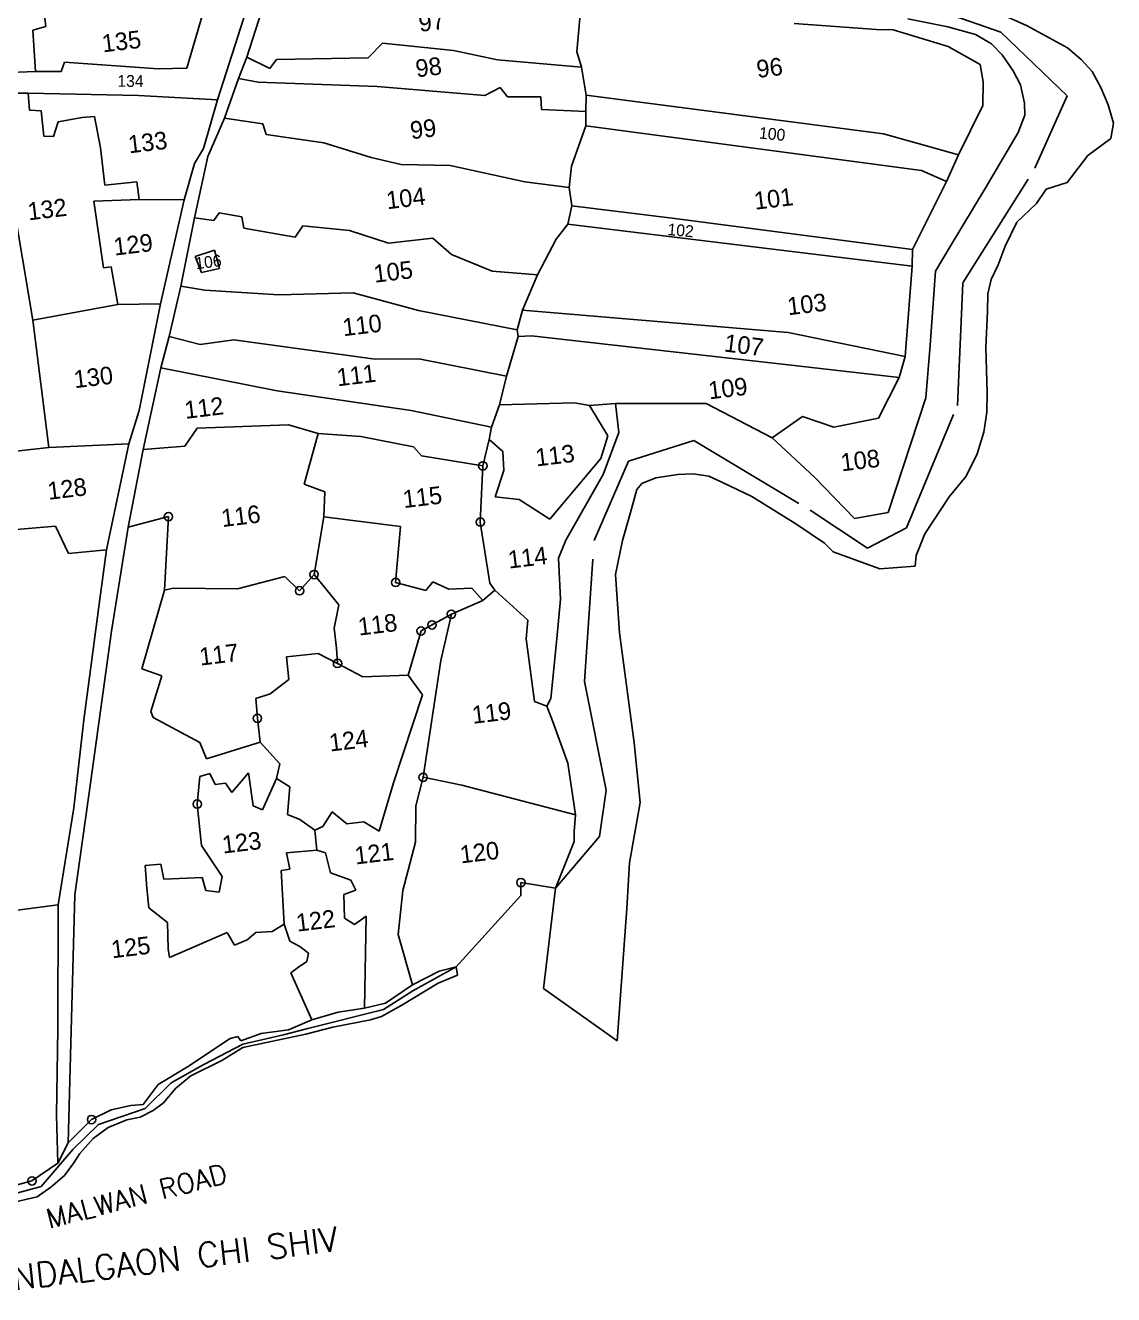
# Model space of a CAD drawing. Header units: metres. Extents: x 334876 to 338439, y 1782233 to 1785611.
# Drawn here: x 336814 to 337941, y 1782466 to 1783781 of the extents above; entities that cross this region are included whole.
import ezdxf
from ezdxf.enums import TextEntityAlignment as Align

# ---------------------------------------------------------------- set-up
doc = ezdxf.new("R2010")
doc.units = ezdxf.units.M
doc.header["$MEASUREMENT"] = 0
doc.linetypes.add('DASHDOT', pattern=[25.4, 12.7, -6.35, 0, -6.35])
for name, color, linetype in [('OFF', 1, 'Continuous'), ('POLY_PARCEL', 6, 'Continuous'), ('POLY_ROAD', 30, 'Continuous'), ('POLY_WATER', 4, 'Continuous'), ('TEXT_MAPOUT', 7, 'Continuous'), ('TEXT_PARCEL', 7, 'Continuous'), ('V_BOUND_LINE', 7, 'Continuous'), ('V_BOUND_STREAM_LINE', 7, 'DASHDOT')]:
    doc.layers.add(name, color=color, linetype=linetype)
doc.styles.get("Standard").update_dxf_attribs({"font": 'simplex.shx'})
doc.styles.add('TEXT_MAP', font='', dxfattribs={"height": 0.35})
doc.styles.get('TEXT_MAP').set_extended_font_data('Kruti Dev 050')

msp = doc.modelspace()

# ---------------------------------------------------------------- linework, layer by layer
for centre in [(337287.7, 1783324.6), (336962.1, 1783272), (337285.1, 1783266.4), (337113, 1783212), (337197.4, 1783203.9), (337097.9, 1783195.2), (337255.1, 1783170.9), (337223.7, 1783153.6), (337235.1, 1783159.9), (337137.2, 1783120), (337054.3, 1783063.1), (337225.9, 1783002), (336991.9, 1782974.2), (337327.1, 1782893), (336882.5, 1782647.5), (336820.8, 1782583.9)]:
    msp.add_circle(centre, 4.32)
at = {"layer": 'OFF'}
msp.add_line((337350.4, 1782783.3), (337426.9, 1782728.9), dxfattribs=at)
at = {"layer": 'OFF', "ltscale": 10}
msp.add_line((336858.4, 1782623.4), (336847.4, 1782602.4), dxfattribs=at)
at = {"layer": 'POLY_PARCEL'}
for p, q in [((336831.6, 1783808.5), (336835.1, 1783779.8)), ((336981.3, 1783736.4), (336999.6, 1783799.1)), ((337385.1, 1783753.4), (337388.1, 1783788.3)), ((336835.1, 1783779.8), (336821.7, 1783775.8)), ((336821.7, 1783775.8), (336824.5, 1783733.1)), ((337695.3, 1783776.7), (337610, 1783783)), ((337712.7, 1783776.3), (337695.3, 1783776.7)), ((337769.6, 1783759.1), (337712.7, 1783776.3)), ((337168.9, 1783747.2), (337183.7, 1783762.5)), ((337183.7, 1783762.5), (337257.2, 1783754.8)), ((337043.4, 1783747.8), (337067.2, 1783736.1)), ((337073.9, 1783745.5), (337168.9, 1783747.2)), ((337257.2, 1783754.8), (337302.8, 1783745.2)), ((337389.9, 1783737.5), (337385.1, 1783753.4)), ((337802.9, 1783740.5), (337769.6, 1783759.1)), ((336851, 1783733.1), (336854.4, 1783742.8)), ((336854.4, 1783742.8), (336951.6, 1783736)), ((336951.6, 1783736), (336981.3, 1783736.4)), ((337067.2, 1783736.1), (337073.9, 1783745.5)), ((337302.8, 1783745.2), (337389.9, 1783737.5)), ((337394.6, 1783708.5), (337389.9, 1783737.5)), ((337805.9, 1783722.4), (337802.9, 1783740.5)), ((336824.5, 1783733.1), (336789.7, 1783731.9)), ((336824.5, 1783733.1), (336851, 1783733.1)), ((337034.7, 1783725.8), (337055.2, 1783722.2)), ((337055.2, 1783722.2), (337178.2, 1783717.6)), ((337805.5, 1783697.9), (337805.9, 1783722.4)), ((336792.8, 1783710.6), (336817, 1783710.5)), ((336817, 1783710.5), (336818.1, 1783693.1)), ((336931.1, 1783708.3), (336817, 1783710.5)), ((337012.9, 1783703.7), (336931.1, 1783708.3)), ((337178.2, 1783717.6), (337289.9, 1783708.3)), ((337289.9, 1783708.3), (337305.7, 1783716.5)), ((337305.7, 1783716.5), (337313.1, 1783707)), ((337394.2, 1783691.6), (337394.6, 1783708.5)), ((337394.6, 1783708.5), (337702.5, 1783668.4)), ((337313.1, 1783707), (337347.7, 1783706.7)), ((337347.7, 1783706.7), (337348.6, 1783693.9)), ((337780.2, 1783646.9), (337805.5, 1783697.9)), ((336818.1, 1783693.1), (336830.3, 1783692.5)), ((336830.3, 1783692.5), (336832.9, 1783666.2)), ((336847.8, 1783681), (336872.9, 1783685.6)), ((336872.9, 1783685.6), (336885.4, 1783686.6)), ((336885.4, 1783686.6), (336891.8, 1783654.2)), ((337020.1, 1783684.7), (337059.7, 1783678.8)), ((337348.6, 1783693.9), (337394.2, 1783691.6)), ((337394.4, 1783676.7), (337394.2, 1783691.6)), ((336821.8, 1783475.7), (336789.2, 1783669.3)), ((336843.1, 1783665.9), (336847.8, 1783681)), ((337059.7, 1783678.8), (337063.4, 1783667.9)), ((337379.4, 1783635.1), (337394.4, 1783676.7)), ((337394.4, 1783676.7), (337742.1, 1783630.6)), ((337702.5, 1783668.4), (337780.2, 1783646.9)), ((336832.9, 1783666.2), (336843.1, 1783665.9)), ((337063.4, 1783667.9), (337123.1, 1783659.1)), ((337123.1, 1783659.1), (337172.1, 1783643.9)), ((336891.8, 1783654.2), (336896.1, 1783615.2)), ((337172.1, 1783643.9), (337203.3, 1783636.9)), ((337780.2, 1783646.9), (337767.8, 1783619.1)), ((337203.3, 1783636.9), (337253.9, 1783635.8)), ((337253.9, 1783635.8), (337331.1, 1783618.8)), ((337377.2, 1783612.9), (337379.4, 1783635.1)), ((337742.1, 1783630.6), (337767.8, 1783619.1)), ((336896.1, 1783615.2), (336929.4, 1783618.8)), ((336929.4, 1783618.8), (336931.7, 1783600.4)), ((337331.1, 1783618.8), (337377.2, 1783612.9)), ((337767.8, 1783619.1), (337732.7, 1783548.7)), ((337379.9, 1783594), (337377.2, 1783612.9)), ((336885, 1783598.8), (336931.7, 1783600.4)), ((336894.9, 1783529.9), (336885, 1783598.8)), ((336931.7, 1783600.4), (336978.4, 1783600.3)), ((337375.7, 1783575), (337379.9, 1783594)), ((337483.9, 1783581.1), (337379.9, 1783594)), ((337009.1, 1783578.9), (336989.2, 1783581.5)), ((337014.7, 1783586.6), (337009.1, 1783578.9)), ((337038, 1783582.4), (337014.7, 1783586.6)), ((337040.3, 1783570.8), (337038, 1783582.4)), ((337732.7, 1783548.7), (337483.9, 1783581.1)), ((337093.2, 1783561.5), (337040.3, 1783570.8)), ((337101.2, 1783573.4), (337093.2, 1783561.5)), ((337149.6, 1783568.4), (337101.2, 1783573.4)), ((337190, 1783555.3), (337149.6, 1783568.4)), ((337363.5, 1783559.4), (337375.7, 1783575)), ((337375.7, 1783575), (337732.4, 1783531.4)), ((337235.8, 1783560.4), (337190, 1783555.3)), ((337255.4, 1783543.4), (337235.8, 1783560.4)), ((337344.3, 1783522.5), (337363.5, 1783559.4)), ((337009.9, 1783548.2), (336989.9, 1783541.5)), ((336989.9, 1783541.5), (336996.2, 1783524.8)), ((337015.1, 1783529), (337009.9, 1783548.2)), ((337297.2, 1783526.2), (337255.4, 1783543.4)), ((337732.7, 1783548.7), (337732.4, 1783531.4)), ((336902.8, 1783530.8), (336894.9, 1783529.9)), ((336909.6, 1783491.9), (336902.8, 1783530.8)), ((336996.2, 1783524.8), (337015.1, 1783529)), ((337344.3, 1783522.5), (337297.2, 1783526.2)), ((337732.4, 1783531.4), (337725.2, 1783438)), ((336974.8, 1783510.7), (336999.8, 1783506.6)), ((337328.9, 1783486), (337344.3, 1783522.5)), ((336999.8, 1783506.6), (337076.6, 1783501.7)), ((337076.6, 1783501.7), (337153.5, 1783503.9)), ((337153.5, 1783503.9), (337221.1, 1783485.6)), ((336909.6, 1783491.9), (336821.8, 1783475.7)), ((336909.6, 1783491.9), (336953.9, 1783492.6)), ((337221.1, 1783485.6), (337323.3, 1783465.6)), ((337323.3, 1783465.6), (337328.9, 1783486)), ((337604, 1783462.8), (337328.9, 1783486)), ((336838.2, 1783343.5), (336821.8, 1783475.7)), ((336994.8, 1783450.2), (336962.9, 1783458.6)), ((337312.1, 1783417.4), (337324.2, 1783458.5)), ((337324.2, 1783458.5), (337323.3, 1783465.6)), ((337324.2, 1783458.5), (337338.1, 1783459.2)), ((337338.1, 1783459.2), (337607, 1783428.8)), ((337725.2, 1783438), (337604, 1783462.8)), ((337029.7, 1783455.3), (336994.8, 1783450.2)), ((337176.1, 1783435.2), (337029.7, 1783455.3)), ((337221.5, 1783435.5), (337176.1, 1783435.2)), ((337312.1, 1783417.4), (337221.5, 1783435.5)), ((337725.2, 1783438), (337719, 1783416)), ((337074.8, 1783402.4), (336954.4, 1783426.1)), ((337607, 1783428.8), (337719, 1783416)), ((337305.1, 1783387.9), (337312.1, 1783417.4)), ((337719, 1783416), (337697.4, 1783374)), ((337213.5, 1783381.8), (337074.8, 1783402.4)), ((337296.7, 1783364.6), (337213.5, 1783381.8)), ((337296.7, 1783364.6), (337305.1, 1783387.9)), ((337382.7, 1783390), (337305.1, 1783387.9)), ((337398, 1783387), (337382.7, 1783390)), ((337398, 1783387), (337425.1, 1783389.3)), ((337417.1, 1783355.6), (337398, 1783387)), ((337086.3, 1783367.2), (336991.7, 1783363.6)), ((337117.1, 1783358.2), (337086.3, 1783367.2)), ((337618.9, 1783375.8), (337587.2, 1783353.5)), ((337651.3, 1783364.8), (337618.9, 1783375.8)), ((337697.4, 1783374), (337651.3, 1783364.8)), ((336991.7, 1783363.6), (336979.2, 1783345.1)), ((337102.6, 1783305.7), (337117.1, 1783358.2)), ((337161.4, 1783355), (337117.1, 1783358.2)), ((337216, 1783344.2), (337161.4, 1783355)), ((337294.1, 1783351.8), (337296.7, 1783364.6)), ((337409.9, 1783332.1), (337417.1, 1783355.6)), ((336792, 1783338.4), (336838.2, 1783343.5)), ((336838.2, 1783343.5), (336921.2, 1783347.5)), ((336979.2, 1783345.1), (336935.9, 1783341.4)), ((337224.2, 1783335.1), (337216, 1783344.2)), ((337287.7, 1783324.6), (337294.1, 1783351.8)), ((337294.1, 1783351.8), (337308.5, 1783339.6)), ((337308.5, 1783339.6), (337309.5, 1783319.9)), ((337287.7, 1783324.6), (337224.2, 1783335.1)), ((337357, 1783269.4), (337409.9, 1783332.1)), ((337287.7, 1783324.6), (337285.1, 1783266.4)), ((337309.5, 1783319.9), (337300.6, 1783292.5)), ((337124, 1783297.8), (337102.6, 1783305.7)), ((337123.1, 1783271.7), (337124, 1783297.8)), ((337300.6, 1783292.5), (337325.3, 1783289.6)), ((337325.3, 1783289.6), (337357, 1783269.4)), ((336845.1, 1783262.1), (336804.7, 1783258.7)), ((336858.7, 1783233.9), (336845.1, 1783262.1)), ((336962.1, 1783272), (336920.4, 1783261.2)), ((336958, 1783195.7), (336962.1, 1783272)), ((337123.1, 1783271.7), (337113, 1783212)), ((337123.1, 1783271.7), (337202.6, 1783261.8)), ((337202.6, 1783261.8), (337197.4, 1783203.9)), ((337285.1, 1783266.4), (337294.8, 1783203)), ((336898, 1783237.7), (336858.7, 1783233.9)), ((337033.8, 1783197.3), (337082.8, 1783210.1)), ((337082.8, 1783210.1), (337097.9, 1783195.2)), ((337097.9, 1783195.2), (337113, 1783212)), ((337138.6, 1783180.6), (337113, 1783212)), ((336958, 1783195.7), (336934.5, 1783114.3)), ((336958, 1783195.7), (336967.4, 1783197.8)), ((336967.4, 1783197.8), (337033.8, 1783197.3)), ((337197.4, 1783203.9), (337228.6, 1783195.4)), ((337228.6, 1783195.4), (337236, 1783204.5)), ((337236, 1783204.5), (337252.6, 1783196.8)), ((337252.6, 1783196.8), (337276.3, 1783197.8)), ((337276.3, 1783197.8), (337287.6, 1783185.2)), ((337287.6, 1783185.2), (337300.1, 1783195.7)), ((337294.8, 1783203), (337300.1, 1783195.7)), ((337300.1, 1783195.7), (337334.4, 1783164.8)), ((337255.1, 1783170.9), (337287.6, 1783185.2)), ((337133.8, 1783156.6), (337138.6, 1783180.6)), ((337255.1, 1783170.9), (337223.7, 1783153.6)), ((337244.1, 1783123), (337255.1, 1783170.9)), ((337136, 1783135.7), (337133.8, 1783156.6)), ((337334.4, 1783164.8), (337332.6, 1783145.6)), ((337223.7, 1783153.6), (337210.3, 1783107.8)), ((337332.6, 1783145.6), (337341.2, 1783080.4)), ((337117, 1783130.4), (337084.5, 1783126.7)), ((337137.2, 1783120), (337117, 1783130.4)), ((337137.2, 1783120), (337136, 1783135.7)), ((337084.5, 1783126.7), (337086.8, 1783103.3)), ((337137.2, 1783120), (337163.6, 1783106.2)), ((337225.9, 1783002), (337244.1, 1783123)), ((336934.5, 1783114.3), (336955.2, 1783107)), ((336955.2, 1783107), (336944, 1783070)), ((337086.8, 1783103.3), (337067.5, 1783088.6)), ((337163.6, 1783106.2), (337210.3, 1783107.8)), ((337225.1, 1783087.4), (337210.3, 1783107.8)), ((337067.5, 1783088.6), (337052.6, 1783083.6)), ((337052.6, 1783083.6), (337054.3, 1783063.1)), ((337195.3, 1782996.3), (337225.1, 1783087.4)), ((337341.2, 1783080.4), (337353.9, 1783075.8)), ((336944, 1783070), (336946.2, 1783064)), ((336946.2, 1783064), (336994.6, 1783038.1)), ((337054.3, 1783063.1), (337057.1, 1783038.5)), ((336994.6, 1783038.1), (337001.4, 1783021)), ((337001.4, 1783021), (337057.1, 1783038.5)), ((337057.1, 1783038.5), (337077.6, 1783016)), ((337077.6, 1783016), (337074.1, 1783000.9)), ((336991.9, 1782974.2), (336994.7, 1783002.9)), ((336994.7, 1783002.9), (337005.1, 1783006.1)), ((337005.1, 1783006.1), (337010.4, 1782994.7)), ((337027.7, 1782986.3), (337045.1, 1783006.7)), ((337045.1, 1783006.7), (337050, 1782972.3)), ((337059.4, 1782968.4), (337074.1, 1783000.9)), ((337074.1, 1783000.9), (337088, 1782992.1)), ((337225.9, 1783002), (337218.3, 1782972.6)), ((337225.9, 1783002), (337266.1, 1782993.7)), ((337010.4, 1782994.7), (337021.1, 1782996)), ((337021.1, 1782996), (337027.7, 1782986.3)), ((337088, 1782992.1), (337085.3, 1782963.4)), ((337180.2, 1782946.1), (337195.3, 1782996.3)), ((337266.1, 1782993.7), (337383.7, 1782963.1)), ((336996.3, 1782931.3), (336991.9, 1782974.2)), ((337050, 1782972.3), (337059.4, 1782968.4)), ((337218.3, 1782972.6), (337217.8, 1782934.9)), ((337085.3, 1782963.4), (337098.3, 1782958.4)), ((337098.3, 1782958.4), (337113.7, 1782947.1)), ((337122.1, 1782951.1), (337131.6, 1782966.1)), ((337131.6, 1782966.1), (337146.9, 1782953.7)), ((337113.7, 1782947.1), (337122.1, 1782951.1)), ((337113.7, 1782947.1), (337115.8, 1782926.4)), ((337146.9, 1782953.7), (337164.5, 1782955.9)), ((337164.5, 1782955.9), (337180.2, 1782946.1)), ((337217.8, 1782934.9), (337204.7, 1782884.8)), ((337017.7, 1782899.2), (336996.3, 1782931.3)), ((337115.8, 1782926.4), (337084.3, 1782923.7)), ((337084.3, 1782923.7), (337087.9, 1782906.7)), ((337124.9, 1782923.7), (337115.8, 1782926.4)), ((337130.1, 1782903.1), (337124.9, 1782923.7)), ((336937.9, 1782910.5), (336954.4, 1782912.1)), ((336939.6, 1782887), (336937.9, 1782910.5)), ((336954.4, 1782912.1), (336957.5, 1782896.5)), ((337087.9, 1782906.7), (337078.7, 1782905.6)), ((337078.7, 1782905.6), (337082, 1782849.8)), ((336957.5, 1782896.5), (336996.9, 1782898.2)), ((336996.9, 1782898.2), (337000.8, 1782884.7)), ((337014.7, 1782882.9), (337017.7, 1782899.2)), ((337151.1, 1782895.4), (337130.1, 1782903.1)), ((337156.3, 1782885), (337151.1, 1782895.4)), ((336941.7, 1782866.7), (336939.6, 1782887)), ((337000.8, 1782884.7), (337014.7, 1782882.9)), ((337143.6, 1782880.7), (337156.3, 1782885)), ((337144.5, 1782856), (337143.6, 1782880.7)), ((337204.7, 1782884.8), (337199.9, 1782839.2)), ((336740.6, 1782855.7), (336847.8, 1782870)), ((336961, 1782851.6), (336941.7, 1782866.7)), ((337154.9, 1782849.5), (337144.5, 1782856)), ((337167, 1782858.1), (337154.9, 1782849.5)), ((337165.1, 1782762.8), (337167, 1782858.1)), ((336962, 1782824.3), (336961, 1782851.6)), ((337022.8, 1782841.4), (336963.1, 1782815.2)), ((337030.6, 1782828), (337022.8, 1782841.4)), ((337052.7, 1782841.2), (337043.5, 1782833.8)), ((337069.7, 1782842.4), (337052.7, 1782841.2)), ((337082, 1782849.8), (337069.7, 1782842.4)), ((337088, 1782832.3), (337082, 1782849.8)), ((337043.5, 1782833.8), (337030.6, 1782828)), ((337098.3, 1782826.9), (337088, 1782832.3)), ((337107, 1782819.8), (337098.3, 1782826.9)), ((337199.9, 1782839.2), (337214.8, 1782786.9)), ((336963.1, 1782815.2), (336962, 1782824.3)), ((337105.3, 1782811.1), (337107, 1782819.8)), ((337088.9, 1782799.4), (337096.7, 1782805.4)), ((337096.7, 1782805.4), (337105.3, 1782811.1)), ((337110.6, 1782750.7), (337088.9, 1782799.4))]:
    msp.add_line(p, q, dxfattribs=at)
at = {"layer": 'POLY_ROAD'}
for p, q in [((337012.9, 1783703.7), (337046.1, 1783807.2)), ((337058.4, 1783795.4), (337043.4, 1783747.8)), ((337043.4, 1783747.8), (337034.7, 1783725.8)), ((337034.7, 1783725.8), (337020.1, 1783684.7)), ((336998.3, 1783653.2), (337012.9, 1783703.7)), ((337020.1, 1783684.7), (337003, 1783645)), ((336989.2, 1783637.9), (336998.3, 1783653.2)), ((337003, 1783645), (336989.2, 1783581.5)), ((336978.4, 1783600.3), (336989.2, 1783637.9)), ((336953.9, 1783492.6), (336978.4, 1783600.3)), ((336989.2, 1783581.5), (336974.8, 1783510.7)), ((336974.8, 1783510.7), (336962.9, 1783458.6)), ((336931.7, 1783381.8), (336953.9, 1783492.6)), ((336962.9, 1783458.6), (336954.4, 1783426.1)), ((336954.4, 1783426.1), (336935.9, 1783341.4)), ((336921.2, 1783347.5), (336931.7, 1783381.8)), ((336898, 1783237.7), (336921.2, 1783347.5)), ((336935.9, 1783341.4), (336920.4, 1783261.2)), ((336920.4, 1783261.2), (336903.2, 1783153.3)), ((336891.1, 1783186.4), (336898, 1783237.7)), ((336874.5, 1783061.5), (336891.1, 1783186.4)), ((336903.2, 1783153.3), (336881.9, 1782998.4)), ((336864.1, 1782970.5), (336874.5, 1783061.5)), ((336881.9, 1782998.4), (336865.2, 1782880.2)), ((336847.8, 1782870), (336864.1, 1782970.5)), ((336865.2, 1782880.2), (336861.2, 1782726.7)), ((336847.7, 1782741.3), (336847.8, 1782870)), ((336846.1, 1782652.1), (336847.7, 1782741.3)), ((336861.2, 1782726.7), (336858.4, 1782623.4)), ((336847.4, 1782602.4), (336846.1, 1782652.1))]:
    msp.add_line(p, q, dxfattribs=at)
at = {"layer": 'POLY_WATER'}
for p, q in [((337851.5, 1783780.5), (337808.3, 1783799.8)), ((337728, 1783787.5), (337769.2, 1783779.4)), ((337769.2, 1783779.4), (337798, 1783771.4)), ((337893.1, 1783757.6), (337851.5, 1783780.5)), ((337798, 1783771.4), (337814.4, 1783761.6)), ((337814.4, 1783761.6), (337825.4, 1783750.3)), ((337825.4, 1783750.3), (337837, 1783733.8)), ((337907.2, 1783745.4), (337893.1, 1783757.6)), ((337837, 1783733.8), (337844.4, 1783719.4)), ((337918.7, 1783733.2), (337907.2, 1783745.4)), ((337927.8, 1783716.5), (337918.7, 1783733.2)), ((337844.4, 1783719.4), (337848.5, 1783700.3)), ((337935.2, 1783698.6), (337927.8, 1783716.5)), ((337848.5, 1783700.3), (337849.1, 1783687.8)), ((337940.9, 1783679.7), (337935.2, 1783698.6)), ((337849.1, 1783687.8), (337842.1, 1783669.9)), ((337842.1, 1783669.9), (337808, 1783611.9)), ((337938, 1783663.8), (337940.9, 1783679.7)), ((337914.3, 1783646.1), (337938, 1783663.8)), ((337892.9, 1783618.2), (337914.3, 1783646.1)), ((337871, 1783611.2), (337892.9, 1783618.2)), ((337808, 1783611.9), (337772.7, 1783553.5)), ((337861, 1783596.5), (337871, 1783611.2)), ((337840.7, 1783577), (337861, 1783596.5)), ((337828.8, 1783552.2), (337840.7, 1783577)), ((337772.7, 1783553.5), (337756.4, 1783526.2)), ((337821.5, 1783533), (337828.8, 1783552.2)), ((337756.4, 1783526.2), (337750.8, 1783449.8)), ((337814.2, 1783517.7), (337821.5, 1783533)), ((337810.7, 1783502.9), (337814.2, 1783517.7)), ((337810.3, 1783484.6), (337810.7, 1783502.9)), ((337808.7, 1783447.3), (337810.3, 1783484.6)), ((337750.8, 1783449.8), (337746.5, 1783395.2)), ((337810, 1783400.5), (337808.7, 1783447.3)), ((337746.5, 1783395.2), (337707.6, 1783276.4)), ((337809.8, 1783380.4), (337810, 1783400.5)), ((337519.1, 1783389.3), (337425.1, 1783389.3)), ((337425.1, 1783389.3), (337428.7, 1783359.2)), ((337587.2, 1783353.5), (337519.1, 1783389.3)), ((337806.7, 1783359.6), (337809.8, 1783380.4)), ((337428.7, 1783359.2), (337412.2, 1783315.8)), ((337631.1, 1783313), (337587.2, 1783353.5)), ((337799.8, 1783336.9), (337806.7, 1783359.6)), ((337788.2, 1783314.1), (337799.8, 1783336.9)), ((337412.2, 1783315.8), (337373.6, 1783247.7)), ((337466.7, 1783312.1), (337489.8, 1783315.8)), ((337489.8, 1783315.8), (337505.5, 1783316.3)), ((337505.5, 1783316.3), (337521.9, 1783314)), ((337521.9, 1783314), (337535.8, 1783307.4)), ((337770.5, 1783292.6), (337788.2, 1783314.1)), ((337440.5, 1783276.2), (337447.2, 1783300.1)), ((337447.2, 1783300.1), (337452.5, 1783306.4)), ((337452.5, 1783306.4), (337466.7, 1783312.1)), ((337535.8, 1783307.4), (337566.4, 1783292.8)), ((337672.6, 1783270), (337631.1, 1783313)), ((337566.4, 1783292.8), (337612, 1783264.6)), ((337745.5, 1783254.2), (337770.5, 1783292.6)), ((337432.2, 1783247.3), (337440.5, 1783276.2)), ((337707.6, 1783276.4), (337672.6, 1783270)), ((337612, 1783264.6), (337641.4, 1783244.6)), ((337373.6, 1783247.7), (337365.9, 1783228.9)), ((337425.1, 1783212), (337432.2, 1783247.3)), ((337736.4, 1783231.7), (337745.5, 1783254.2)), ((337641.4, 1783244.6), (337650.4, 1783235.7)), ((337650.4, 1783235.7), (337698.8, 1783218)), ((337365.9, 1783228.9), (337368, 1783186.5)), ((337735.6, 1783220.7), (337736.4, 1783231.7)), ((337429.4, 1783151.6), (337425.1, 1783212)), ((337698.8, 1783218), (337735.6, 1783220.7)), ((337368, 1783186.5), (337364.2, 1783145.5)), ((337364.2, 1783145.5), (337358.2, 1783083.8)), ((337444.5, 1783037.6), (337429.4, 1783151.6)), ((337358.2, 1783083.8), (337353.9, 1783075.8)), ((337353.9, 1783075.8), (337359.7, 1783060.4)), ((337359.7, 1783060.4), (337375.9, 1783016.7)), ((337450.7, 1782975.9), (337444.5, 1783037.6)), ((337375.9, 1783016.7), (337383.7, 1782963.1)), ((337439.5, 1782913.5), (337450.7, 1782975.9)), ((337383.7, 1782963.1), (337382.3, 1782945.7)), ((337382.3, 1782945.7), (337382.2, 1782935.6)), ((337382.2, 1782935.6), (337363.1, 1782887.1)), ((337436.8, 1782866.2), (337439.5, 1782913.5)), ((337363.1, 1782887.1), (337350.4, 1782783.3)), ((337426.9, 1782728.9), (337436.8, 1782866.2)), ((337214.8, 1782786.9), (337242.4, 1782801.2)), ((337242.4, 1782801.2), (337260.1, 1782805.8)), ((337261.5, 1782797), (337260.1, 1782805.8)), ((337203.7, 1782766), (337241.4, 1782788.7)), ((337241.4, 1782788.7), (337261.5, 1782797)), ((337186.9, 1782768.2), (337214.8, 1782786.9)), ((337137.8, 1782758.6), (337165.1, 1782762.8)), ((337165.1, 1782762.8), (337186.9, 1782768.2)), ((337182.9, 1782754.4), (337203.7, 1782766)), ((337086.4, 1782740.4), (337110.6, 1782750.7)), ((337110.6, 1782750.7), (337137.8, 1782758.6)), ((337132.4, 1782743.1), (337171.2, 1782750.8)), ((337171.2, 1782750.8), (337182.9, 1782754.4)), ((337037, 1782728.9), (337058.3, 1782736.6)), ((337039, 1782722), (337104.5, 1782735.8)), ((337058.3, 1782736.6), (337086.4, 1782740.4)), ((337104.5, 1782735.8), (337132.4, 1782743.1)), ((336982, 1782702.2), (337026.1, 1782731.6)), ((337017.3, 1782708.8), (337039, 1782722)), ((337026.1, 1782731.6), (337033.9, 1782733.6)), ((337033.9, 1782733.6), (337037, 1782728.9)), ((336985.4, 1782692.9), (337017.3, 1782708.8)), ((336951.6, 1782683.9), (336982, 1782702.2)), ((336935.9, 1782663), (336951.6, 1782683.9)), ((336969.7, 1782679.9), (336985.4, 1782692.9)), ((336957, 1782664.9), (336969.7, 1782679.9)), ((336882.5, 1782647.5), (336902.7, 1782657.6)), ((336902.7, 1782657.6), (336923.3, 1782661.9)), ((336923.3, 1782661.9), (336935.9, 1782663)), ((336932.9, 1782650), (336946.3, 1782656.7)), ((336946.3, 1782656.7), (336957, 1782664.9)), ((336858.4, 1782623.4), (336882.5, 1782647.5)), ((336899.6, 1782639.4), (336919.1, 1782647.2)), ((336919.1, 1782647.2), (336932.9, 1782650)), ((336884.1, 1782627.9), (336899.6, 1782639.4)), ((336870.3, 1782612.4), (336884.1, 1782627.9)), ((336864.2, 1782602.6), (336870.3, 1782612.4)), ((336820.8, 1782583.9), (336847.4, 1782602.4)), ((336854.5, 1782589.7), (336864.2, 1782602.6)), ((336732.3, 1782559.7), (336820.8, 1782583.9)), ((336826.3, 1782567.4), (336840.3, 1782577.5)), ((336840.3, 1782577.5), (336854.5, 1782589.7)), ((336801, 1782561.4), (336826.3, 1782567.4))]:
    msp.add_line(p, q, dxfattribs=at)
at = {"layer": 'V_BOUND_LINE'}
for p, q in [((337327.1, 1782879.7), (337327.1, 1782893)), ((337327.1, 1782893), (337363.1, 1782887.1)), ((337260.1, 1782805.8), (337327.1, 1782879.7))]:
    msp.add_line(p, q, dxfattribs=at)
at = {"layer": 'V_BOUND_STREAM_LINE', "ltscale": 10}
for p, q in [((337824.2, 1783774), (337665, 1783829.4)), ((337892.9, 1783707.9), (337824.2, 1783774)), ((337859.4, 1783632.9), (337892.9, 1783707.9)), ((337784.8, 1783514.2), (337859.4, 1783632.9)), ((337779.1, 1783387), (337784.8, 1783514.2)), ((337726.3, 1783260.5), (337779.1, 1783387)), ((337438.6, 1783329.6), (337506.1, 1783351)), ((337506.1, 1783351), (337626.6, 1783278.7)), ((337402.9, 1783247.3), (337438.6, 1783329.6)), ((337626.6, 1783278.7), (337686.2, 1783239.5)), ((337686.2, 1783239.5), (337726.3, 1783260.5)), ((337393.1, 1783101.4), (337402.9, 1783247.3)), ((337415.3, 1782988.7), (337393.1, 1783101.4)), ((337408.6, 1782940.8), (337415.3, 1782988.7)), ((337363.1, 1782887.1), (337408.6, 1782940.8)), ((337260.1, 1782805.8), (337215.2, 1782780.8)), ((337215.2, 1782780.8), (337185, 1782761.4)), ((337185, 1782761.4), (337106.4, 1782741.9)), ((337081.3, 1782735.2), (337039.3, 1782725.6)), ((337106.4, 1782741.9), (337081.3, 1782735.2)), ((337039.3, 1782725.6), (336998.6, 1782704.6)), ((336998.6, 1782704.6), (336964.9, 1782685.6)), ((336964.9, 1782685.6), (336937.9, 1782658.8)), ((336937.9, 1782658.8), (336889.7, 1782642.2)), ((336889.7, 1782642.2), (336863.2, 1782616.4)), ((336863.2, 1782616.4), (336830.2, 1782578)), ((336830.2, 1782578), (336749.1, 1782556.1))]:
    msp.add_line(p, q, dxfattribs=at)

# ---------------------------------------------------------------- texts
at = {"layer": 'TEXT_MAPOUT'}
for s, height, rotation, p in [('MALWAN ROAD', 20.289, 14.4356, (336838.4, 1782534.6)), ('KANDALGAON CHI SHIV', 25.361, 6.9124, (336760.3, 1782465.6))]:
    msp.add_text(s, height=height, rotation=rotation, dxfattribs=at).set_placement(p)
at = {"layer": 'TEXT_PARCEL', "style": 'TEXT_MAP'}
for s, height, rotation, p in [('97', 18.26, 6.9124, (337234.7, 1783784.8)), ('135', 18.26, 6.9124, (336913.4, 1783764.4)), ('98', 18.26, 6.9124, (337231.5, 1783737.7)), ('96', 18.26, 6.9124, (337584.6, 1783737.1)), ('134', 12.17, 359.6661, (336922.8, 1783723.3)), ('99', 18.26, 6.9124, (337225.9, 1783673.6)), ('133', 18.26, 6.9124, (336940.6, 1783659.8)), ('100', 12.17, 354.6158, (337587.4, 1783668.5)), ('104', 18.26, 6.9124, (337207.9, 1783601.9)), ('101', 18.26, 6.9124, (337588.8, 1783601.4)), ('132', 18.26, 6.9124, (336836.5, 1783590.4)), ('129', 18.26, 6.9124, (336925.5, 1783553.9)), ('102', 12.17, 354.8289, (337492.6, 1783568.6)), ('106', 12.17, 6.9124, (337003.5, 1783535.9)), ('105', 18.26, 6.9124, (337194.8, 1783525.8)), ('103', 18.26, 6.9124, (337623.2, 1783492.1)), ('110', 18.26, 6.9124, (337162.6, 1783470.4)), ('107', 18.26, 352.7096, (337558.2, 1783449.7)), ('130', 18.26, 6.9124, (336884.3, 1783416.5)), ('111', 18.26, 6.9124, (337156.6, 1783418.5)), ('109', 18.26, 6.9124, (337541.4, 1783405)), ('112', 18.26, 6.9124, (336998.9, 1783384.9)), ('113', 18.26, 6.9124, (337362.4, 1783335.5)), ('108', 18.26, 6.9124, (337678.5, 1783330.4)), ('128', 18.26, 6.9124, (336857.1, 1783300.9)), ('115', 18.26, 6.9124, (337225.1, 1783292.2)), ('116', 18.26, 6.9124, (337037, 1783272.7)), ('114', 18.26, 6.9124, (337334, 1783229.7)), ('118', 18.26, 6.9124, (337178.7, 1783160.3)), ('117', 18.26, 6.9124, (337014.3, 1783129.2)), ('119', 18.26, 6.9124, (337296.7, 1783068.9)), ('124', 18.26, 6.9124, (337148.7, 1783040.3)), ('123', 18.26, 6.9124, (337037.9, 1782934.5)), ('121', 18.26, 6.9124, (337175.1, 1782923.3)), ('120', 18.26, 6.9124, (337284.2, 1782924.3)), ('122', 18.26, 6.9124, (337114.5, 1782853.7)), ('125', 18.26, 6.9124, (336923, 1782826))]:
    msp.add_text(s, height=height, rotation=rotation, dxfattribs=at).set_placement(p, align=Align.MIDDLE)

doc.saveas('drawing.dxf')
